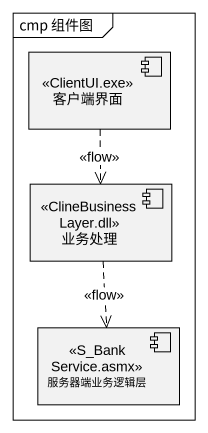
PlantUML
@startuml
mainframe cmp 组件图
component 客户端界面 <<ClientUI.exe>>
component 业务处理 <<ClineBusinessLayer.dll>>
component 服务器端业务逻辑层 <<S_BankService.asmx>>
客户端界面 ..> 业务处理 : <<flow>>
业务处理 ..> 服务器端业务逻辑层 : <<flow>>
@enduml
